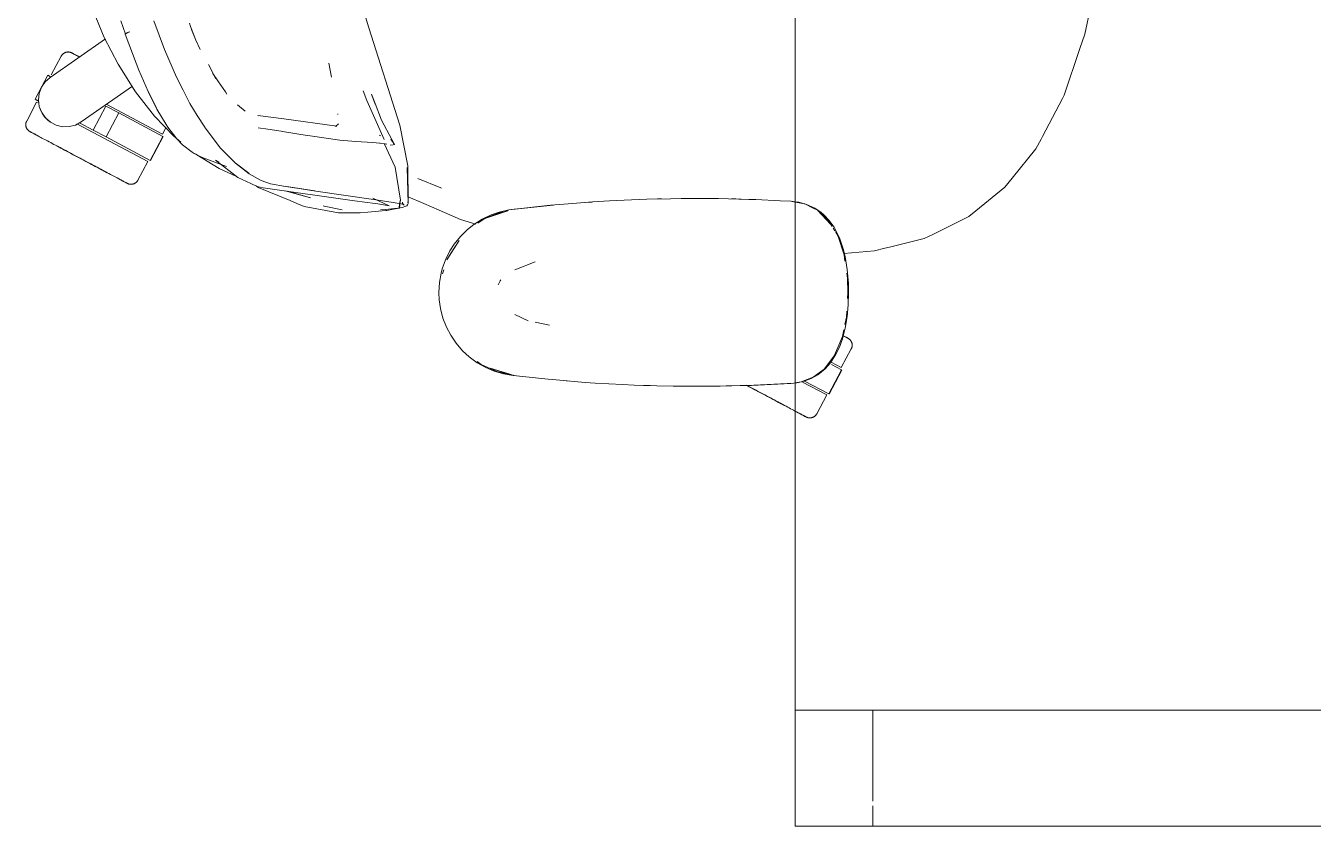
# Model space of a CAD drawing. Header units: millimetres. Extents: x 155927 to 317870, y -36033 to 97293.
# Drawn here: x 163667 to 164332, y 32621 to 33034 of the extents above; entities that cross this region are included whole.
import ezdxf

# ---------------------------------------------------------------- set-up
doc = ezdxf.new("R2010")
doc.units = ezdxf.units.MM
doc.header["$MEASUREMENT"] = 0
doc.layers.add('G-IMPT', color=8, linetype='CONTINUOUS', lineweight=9)
doc.layers.add('I-FURN', color=8, linetype='CONTINUOUS', lineweight=9)

msp = doc.modelspace()

# ---------------------------------------------------------------- linework, layer by layer
at = {"layer": 'G-IMPT'}
for p, q in [((163844.48, 33033.21), (163835.29, 33063.18)), ((163700.49, 33046.29), (163708, 33028.32)), ((164216.65, 33043.78), (164213.78, 33029.96)), ((163718.88, 33030), (163716.47, 33036.94)), ((163739.04, 33022.01), (163733.58, 33036.89)), ((163751.89, 33035.7), (163752.55, 33033.97)), ((163755.28, 33026.89), (163752.55, 33033.97)), ((163755.28, 33026.89), (163752.97, 33032.34)), ((163844.48, 33033.21), (163860.47, 32982.96)), ((163715.1, 33014.54), (163708, 33028.32)), ((163718.84, 33030), (163718.88, 33030.14)), ((163724.41, 33015.04), (163718.84, 33030)), ((163718.88, 33030.14), (163719.28, 33030.41)), ((163718.88, 33030.14), (163718.89, 33030.18)), ((163718.88, 33030.14), (163718.88, 33030)), ((163719.28, 33030.41), (163718.89, 33030.18)), ((163720.11, 33030.79), (163719.28, 33030.41)), ((163719.46, 33030.51), (163719.28, 33030.41)), ((163720.11, 33030.79), (163719.46, 33030.51)), ((163720.11, 33030.79), (163721.17, 33031.21)), ((163720.11, 33030.79), (163720.57, 33030.99)), ((163721.17, 33031.21), (163720.57, 33030.99)), ((163757.47, 33022.05), (163755.28, 33026.89)), ((164211.27, 33022.53), (164213.78, 33029.96)), ((163739.04, 33022.01), (163745.22, 33007.79)), ((164211.27, 33022.53), (164203.12, 32998.44)), ((163724.07, 33000.25), (163715.1, 33014.54)), ((163725.89, 33011.36), (163724.41, 33015.04)), ((163761.69, 33014.33), (163765.53, 33006.9)), ((163823.76, 33015.09), (163825.17, 33007.84)), ((163730.67, 33000.4), (163725.89, 33011.36)), ((163748.61, 33001.06), (163745.22, 33007.79)), ((163764.03, 33009.67), (163766.58, 33005.92)), ((163764.03, 33009.67), (163765.53, 33006.9)), ((163766.58, 33005.92), (163766.98, 33005.34)), ((163724.07, 33000.25), (163733.88, 32987.65)), ((163730.89, 32999.96), (163730.67, 33000.4)), ((163730.67, 33000.4), (163735.19, 32991.35)), ((163730.67, 33000.4), (163734.89, 32991.95)), ((163730.89, 32999.96), (163735.19, 32991.35)), ((163748.61, 33001.06), (163752.18, 32994.27)), ((163766.98, 33005.34), (163770.47, 33000.2)), ((163770.47, 33000.2), (163771.22, 32999.1)), ((163841.59, 33000.77), (163843.49, 32995.79)), ((163755.95, 32988.04), (163752.18, 32994.27)), ((163776.75, 32993.57), (163780.65, 32990.23)), ((163843.49, 32995.79), (163852.41, 32975.63)), ((163847.79, 32994.15), (163845.77, 32999.05)), ((163845.77, 32999.05), (163847.79, 32993.94)), ((163847.79, 32993.94), (163846, 32998.47)), ((163851.04, 32985.68), (163847.79, 32994.15)), ((164191.95, 32977.27), (164202.24, 32996.78)), ((164202.24, 32996.78), (164203.12, 32998.44)), ((163743.83, 32977.35), (163733.88, 32987.65)), ((163735.19, 32991.35), (163734.89, 32991.95)), ((163735.19, 32991.35), (163739.93, 32983.35)), ((163755.95, 32988.04), (163759.83, 32981.94)), ((163800.6, 32986.29), (163787.24, 32988.07)), ((163787.24, 32988.07), (163787.72, 32987.93)), ((163800.6, 32986.29), (163827.93, 32982.56)), ((163828.43, 32988.62), (163828.39, 32988.97)), ((163740.79, 32982.06), (163739.93, 32983.35)), ((163745.5, 32975.93), (163740.79, 32982.06)), ((163760, 32981.69), (163759.83, 32981.94)), ((163768.02, 32971.25), (163760, 32981.69)), ((163792.41, 32980.94), (163787.34, 32981.68)), ((163792.41, 32980.94), (163799.25, 32979.88)), ((163799.25, 32979.88), (163800.91, 32979.61)), ((163812.68, 32977.75), (163800.91, 32979.61)), ((163828.79, 32983.67), (163827.23, 32982.43)), ((163827.44, 32982.47), (163827.67, 32982.51)), ((163827.93, 32982.56), (163827.67, 32982.51)), ((163851.04, 32985.68), (163856.32, 32975.57)), ((163860.47, 32982.96), (163864.66, 32962.01)), ((163747.51, 32974.35), (163743.83, 32977.35)), ((163745.5, 32975.93), (163748.4, 32972.91)), ((163753.26, 32969.05), (163748.4, 32972.91)), ((163814.23, 32977.5), (163812.68, 32977.75)), ((163829.45, 32975.29), (163814.23, 32977.5)), ((163829.45, 32975.29), (163829.53, 32975.28)), ((163829.53, 32975.28), (163837.77, 32974.66)), ((163846.61, 32974.03), (163837.77, 32974.66)), ((163846.61, 32974.03), (163850.02, 32973.78)), ((163850.39, 32973.73), (163850.02, 32973.78)), ((163850.04, 32977.8), (163850.47, 32977.53)), ((163850.39, 32973.73), (163852.85, 32973.45)), ((163858.03, 32961.31), (163852.42, 32973.66)), ((163852.85, 32973.45), (163852.92, 32973.43)), ((163853.69, 32973.15), (163852.92, 32973.43)), ((163855.43, 32972.67), (163856.95, 32972.84)), ((163857.67, 32973.12), (163855.83, 32975.82)), ((163857.67, 32973.12), (163856.32, 32975.57)), ((163856.95, 32972.84), (163857.64, 32972.99)), ((163857.64, 32972.99), (163857.67, 32973.12)), ((163857.67, 32973.12), (163857.7, 32973.28)), ((164188.51, 32970.76), (164191.22, 32975.89)), ((164191.95, 32977.27), (164191.22, 32975.89)), ((163754.4, 32968.43), (163753.26, 32969.05)), ((163754.4, 32968.43), (163756.84, 32967.26)), ((163755.76, 32967.74), (163754.99, 32968.24)), ((163755.76, 32967.74), (163767.2, 32960.62)), ((163756.84, 32967.26), (163759.06, 32966.19)), ((163770.97, 32961.68), (163759.06, 32966.19)), ((163775.75, 32963.35), (163768.02, 32971.25)), ((164188.51, 32970.76), (164176.3, 32955.63)), ((163765.32, 32964.91), (163776.97, 32955.99)), ((163765.32, 32964.91), (163767.05, 32963.92)), ((163767.2, 32960.62), (163775.83, 32956.64)), ((163782.49, 32958.26), (163775.54, 32963.66)), ((163775.54, 32963.66), (163779.12, 32960.85)), ((163775.75, 32963.35), (163782.72, 32957.93)), ((163782.49, 32958.26), (163779.12, 32960.85)), ((163858.03, 32961.31), (163860.75, 32944.26)), ((163864.22, 32961.12), (163864.8, 32942.68)), ((163864.22, 32961.12), (163864.7, 32943.14)), ((163864.66, 32962.01), (163864.7, 32943.14)), ((163776.97, 32955.99), (163783.54, 32952.93)), ((163782.72, 32957.93), (163788.55, 32954.64)), ((163783.54, 32952.93), (163786.91, 32951.36)), ((163788.98, 32954.43), (163788.55, 32954.64)), ((163788.98, 32954.43), (163793.77, 32952.68)), ((163793.77, 32952.68), (163801.44, 32951.38)), ((163869.8, 32955.58), (163881.66, 32950.65)), ((164172.54, 32950.97), (164176.3, 32955.63)), ((163786.29, 32951.65), (163787.46, 32950.87)), ((163789.9, 32950.71), (163786.91, 32951.36)), ((163787.46, 32950.87), (163803.92, 32944.08)), ((163837.11, 32944.04), (163789.9, 32950.71)), ((163814.32, 32945.59), (163801.37, 32949.09)), ((163816.6, 32949.08), (163801.44, 32951.38)), ((163816.6, 32949.08), (163802.01, 32951.31)), ((163817.2, 32948.98), (163802.01, 32951.31)), ((163814.32, 32945.59), (163802.43, 32948.94)), ((163817.2, 32948.98), (163848.08, 32944.43)), ((163872.87, 32942.55), (163864.7, 32946.11)), ((163881.93, 32950.55), (163881.66, 32950.65)), ((164157.6, 32938.8), (164172.54, 32950.97)), ((163803.92, 32944.08), (163807.28, 32942.69)), ((163811.14, 32941.09), (163807.28, 32942.69)), ((163828.84, 32937.86), (163811.14, 32941.09)), ((163821.39, 32941.31), (163820.82, 32941.46)), ((163830.7, 32939.27), (163821.39, 32941.31)), ((163837.11, 32944.04), (163847.78, 32942.6)), ((163846.53, 32945.41), (163854.96, 32941.41)), ((163849.08, 32942.38), (163847.78, 32942.6)), ((163848.08, 32944.43), (163855.93, 32943.32)), ((163854.1, 32941.55), (163849.08, 32942.38)), ((163853.09, 32939.49), (163850.49, 32939.28)), ((163853.09, 32939.49), (163857.77, 32940.01)), ((163857.97, 32939.83), (163853.72, 32939.01)), ((163854.96, 32941.41), (163854.1, 32941.55)), ((163862.2, 32942.21), (163855.93, 32943.32)), ((163858.39, 32940.09), (163857.77, 32940.01)), ((163857.97, 32939.83), (163860.3, 32940.27)), ((163858.39, 32940.09), (163861.66, 32940.62)), ((163860.06, 32940.68), (163860.75, 32944.26)), ((163860.06, 32940.68), (163860.68, 32944.22)), ((163860.68, 32944.22), (163860.3, 32940.27)), ((163861.58, 32942.38), (163862.68, 32941.82)), ((163861.58, 32942.38), (163862.2, 32942.21)), ((163861.66, 32940.62), (163863.53, 32941.17)), ((163861.85, 32942.75), (163861.78, 32943.25)), ((163861.85, 32942.75), (163862.17, 32942.21)), ((163862.17, 32942.21), (163862.68, 32941.82)), ((163864.06, 32941.49), (163863.53, 32941.17)), ((163864.06, 32941.49), (163864.44, 32941.99)), ((163864.83, 32942.56), (163864.44, 32941.99)), ((163864.83, 32942.56), (163864.64, 32943.42)), ((163864.64, 32943.42), (163864.67, 32943.31)), ((163864.7, 32943.14), (163864.67, 32943.31)), ((163864.8, 32942.68), (163864.7, 32943.14)), ((163880.7, 32939.13), (163872.87, 32942.55)), ((163916.66, 32939.35), (163911.7, 32938.19)), ((163916.66, 32939.35), (163939.61, 32941.8)), ((163916.66, 32939.35), (163938.1, 32941.7)), ((163916.66, 32939.35), (163919.48, 32939.68)), ((163939.61, 32941.8), (163919.48, 32939.68)), ((163938.1, 32941.7), (163949.49, 32942.68)), ((163959.78, 32943.41), (163949.49, 32942.68)), ((163957.74, 32943.28), (163956.32, 32943.14)), ((163957.74, 32943.28), (163959.64, 32943.37)), ((163959.78, 32943.41), (163968.65, 32943.97)), ((163979.96, 32944.51), (163968.65, 32943.97)), ((163979.96, 32944.51), (163987.84, 32944.81)), ((164000.14, 32945.1), (163987.84, 32944.81)), ((163993.37, 32944.97), (163995.44, 32944.97)), ((164000.14, 32945.1), (164005.61, 32945.18)), ((164020.33, 32945.18), (164005.61, 32945.18)), ((164024.84, 32945.13), (164020.33, 32945.18)), ((164024.84, 32945.13), (164040.51, 32944.75)), ((164031.56, 32944.95), (164033.78, 32944.95)), ((164036.46, 32944.84), (164033.78, 32944.95)), ((164040.51, 32944.75), (164044.05, 32944.63)), ((164056.61, 32944.01), (164044.05, 32944.63)), ((164056.61, 32944.01), (164062.28, 32943.73)), ((164064.35, 32943.3), (164062.05, 32943.73)), ((164062.28, 32943.73), (164064.35, 32943.47)), ((164064.35, 32943.47), (164066.29, 32943.23)), ((164069.4, 32942.36), (164064.35, 32943.3)), ((164066.29, 32943.23), (164070.24, 32942.16)), ((164073.66, 32940.26), (164069.4, 32942.36)), ((164074.57, 32940.18), (164070.24, 32942.16)), ((164073.66, 32940.26), (164075.9, 32939.15)), ((164074.57, 32940.18), (164077.79, 32937.97)), ((163828.84, 32937.86), (163835.8, 32937.83)), ((163839.97, 32937.83), (163835.8, 32937.83)), ((163843.93, 32938.17), (163839.97, 32937.83)), ((163843.93, 32938.17), (163853.25, 32938.97)), ((163853.25, 32938.97), (163853.72, 32939.01)), ((163891.82, 32934.27), (163880.7, 32939.13)), ((163891.82, 32934.27), (163899.65, 32932.01)), ((163902.98, 32934.55), (163898.66, 32931.82)), ((163904.31, 32934.95), (163900.73, 32932.52)), ((163902.98, 32934.55), (163907.57, 32936.74)), ((163904.31, 32934.95), (163916.16, 32938.76)), ((163904.31, 32934.95), (163907.01, 32935.85)), ((163913.53, 32938.55), (163905.35, 32935.35)), ((163907.01, 32935.85), (163916.16, 32938.76)), ((163907.57, 32936.74), (163911.7, 32938.19)), ((163916.58, 32939.13), (163913.53, 32938.55)), ((164075.9, 32939.15), (164078.31, 32936.92)), ((164082.8, 32931.76), (164075.9, 32939.15)), ((164081.6, 32933.85), (164075.9, 32939.15)), ((164079.11, 32936.84), (164077.79, 32937.97)), ((164081.38, 32933.38), (164078.31, 32936.92)), ((164079.11, 32936.84), (164081.97, 32933.79)), ((164082.8, 32931.76), (164081.52, 32933.23)), ((164083.49, 32930.7), (164081.6, 32933.85)), ((164081.97, 32933.79), (164084.42, 32930.34)), ((164153.94, 32935.82), (164146.78, 32932.29)), ((164157.6, 32938.8), (164153.94, 32935.82)), ((163891.75, 32925.65), (163895.35, 32929.2)), ((163895.35, 32929.2), (163898.66, 32931.82)), ((164084.82, 32928.47), (164083.96, 32929.91)), ((164085.22, 32928.97), (164084.42, 32930.34)), ((164086.57, 32925.55), (164085.1, 32928)), ((164087.43, 32924.33), (164085.22, 32928.97)), ((164135.31, 32926.65), (164130.95, 32924.5)), ((164135.31, 32926.65), (164146.78, 32932.29)), ((163884.7, 32913.52), (163891.02, 32923.47)), ((163886.29, 32918.13), (163888.56, 32921.68)), ((163886.86, 32917.2), (163891.02, 32923.47)), ((163891.75, 32925.65), (163888.56, 32921.68)), ((164089.6, 32916.15), (164086.57, 32925.55)), ((164089.17, 32919.24), (164087.43, 32924.33)), ((164105.34, 32918.22), (164110.63, 32919.52)), ((164113, 32920.1), (164110.63, 32919.52)), ((164130.95, 32924.5), (164113, 32920.1)), ((163884.05, 32913.62), (163882.34, 32908.85)), ((163884.05, 32913.62), (163886.29, 32918.13)), ((163884.7, 32913.52), (163886.86, 32917.2)), ((164089.17, 32919.24), (164090.15, 32915.31)), ((164089.46, 32916.78), (164105.34, 32918.22)), ((164090.06, 32912.86), (164089.6, 32916.15)), ((164090.15, 32915.31), (164091.26, 32908.55)), ((163880.9, 32901.77), (163881.77, 32906.72)), ((163881.77, 32906.72), (163882.34, 32908.85)), ((163883.14, 32908.41), (163882.52, 32906.38)), ((163930.18, 32912.45), (163919.75, 32908.3)), ((164091.32, 32903.9), (164090.93, 32906.68)), ((164091.84, 32901.24), (164091.26, 32908.55)), ((163880.6, 32896.73), (163880.9, 32901.77)), ((163911.21, 32900.56), (163912.23, 32902.78)), ((163912.23, 32902.78), (163912.52, 32903.23)), ((164091.32, 32903.9), (164091.55, 32896.73)), ((164091.84, 32901.24), (164091.93, 32896.73)), ((163880.6, 32896.73), (163880.77, 32892.88)), ((163881.42, 32888.37), (163880.77, 32892.88)), ((164091.36, 32893.62), (164091.55, 32896.73)), ((164091.93, 32896.73), (164091.75, 32890.39)), ((163881.42, 32888.37), (163882.68, 32883.5)), ((164090.77, 32883.9), (164090.96, 32887.11)), ((164091.18, 32884.24), (164091.75, 32890.39)), ((163884.51, 32878.79), (163882.68, 32883.5)), ((163919.85, 32885.35), (163926.63, 32882.08)), ((163937.68, 32879.75), (163930.24, 32881.32)), ((164090, 32880.15), (164090.77, 32883.9)), ((164091.18, 32884.24), (164090.18, 32878.31)), ((163886.7, 32874.63), (163884.51, 32878.79)), ((163886.7, 32874.63), (163889.53, 32870.46)), ((164088.73, 32873.94), (164086.4, 32868.32)), ((164088.73, 32873.94), (164089.44, 32877.41)), ((164088.75, 32872.83), (164090.18, 32878.31)), ((163889.53, 32870.46), (163892.86, 32866.63)), ((163896.29, 32863.46), (163892.86, 32866.63)), ((164084.56, 32863.93), (164086.4, 32868.32)), ((164085.18, 32864.42), (164087.17, 32868.5)), ((164088.75, 32872.83), (164087.17, 32868.5)), ((163896.29, 32863.46), (163900.38, 32860.46)), ((163900.33, 32861.15), (163902.44, 32859.56)), ((163904.82, 32857.95), (163900.38, 32860.46)), ((164079.34, 32857.14), (164084.56, 32863.93)), ((164082.53, 32860.37), (164079.86, 32857.34)), ((164085.18, 32864.42), (164082.53, 32860.37)), ((163910.51, 32855.82), (163902.44, 32859.56)), ((163904.82, 32857.95), (163909.06, 32856.14)), ((163919.48, 32853.78), (163907.01, 32857.61)), ((163907.01, 32857.61), (163916.16, 32854.7)), ((163909.06, 32856.14), (163913.92, 32854.67)), ((163910.51, 32855.82), (163918.91, 32853.91)), ((163918.96, 32853.78), (163913.92, 32854.67)), ((163919.48, 32853.78), (163916.16, 32854.7)), ((163936.89, 32851.87), (163918.96, 32853.78)), ((164067.52, 32850.56), (164073.72, 32852.97)), ((164072.69, 32852.3), (164076.12, 32854.26)), ((164073.72, 32852.97), (164079.34, 32857.14)), ((164076.12, 32854.26), (164079.86, 32857.34)), ((163941.02, 32851.53), (163936.89, 32851.87)), ((163956.08, 32850.28), (163941.02, 32851.53)), ((163947.89, 32850.93), (163946.22, 32851.1)), ((163956.08, 32850.28), (163961.16, 32849.95)), ((163961.16, 32849.95), (163975.3, 32849.14)), ((163981.33, 32848.89), (163975.3, 32849.14)), ((163981.33, 32848.89), (163993.09, 32848.5)), ((163986.21, 32848.75), (163988.15, 32848.64)), ((163988.15, 32848.64), (163989.64, 32848.63)), ((164001.5, 32848.34), (163993.09, 32848.5)), ((164001.5, 32848.34), (164031.52, 32848.45)), ((164001.5, 32848.34), (164021.69, 32848.29)), ((164001.5, 32848.34), (164012.3, 32848.25)), ((164031.52, 32848.45), (164012.3, 32848.25)), ((164021.69, 32848.29), (164043.09, 32848.79)), ((164021.69, 32848.29), (164041.88, 32848.76)), ((164021.69, 32848.29), (164031.52, 32848.45)), ((164021.69, 32848.33), (164023.73, 32848.31)), ((164023.73, 32848.31), (164025.64, 32848.38)), ((164031.52, 32848.45), (164043.09, 32848.79)), ((164041.88, 32848.76), (164063.66, 32849.84)), ((164041.88, 32848.76), (164062.05, 32849.73)), ((164043.09, 32848.79), (164041.88, 32848.76)), ((164043.09, 32848.79), (164063.66, 32849.84)), ((164063.66, 32849.84), (164062.05, 32849.73)), ((164063.66, 32849.84), (164065.31, 32850.1)), ((164067.52, 32850.56), (164064.35, 32850.08)), ((164067.7, 32850.54), (164065.31, 32850.1)), ((164067.7, 32850.54), (164069.05, 32850.91)), ((164072.69, 32852.3), (164069.05, 32850.91))]:
    msp.add_line(p, q, dxfattribs=at)
at = {"layer": 'I-FURN'}
for p, q in [((164064.35, 34221.19), (164064.35, 32621.19)), ((164064.35, 32621.19), (164064.35, 34221.19)), ((163680.04, 33007.63), (163708.63, 33027.64)), ((163685.94, 33018.95), (163686.03, 33019.09)), ((163686.03, 33019.09), (163686.13, 33019.22)), ((163686.13, 33019.22), (163686.23, 33019.34)), ((163686.23, 33019.34), (163686.33, 33019.46)), ((163686.33, 33019.46), (163686.44, 33019.58)), ((163686.44, 33019.58), (163686.56, 33019.7)), ((163686.56, 33019.7), (163686.67, 33019.8)), ((163686.67, 33019.8), (163686.8, 33019.91)), ((163686.8, 33019.91), (163686.92, 33020.01)), ((163686.92, 33020.01), (163687.06, 33020.1)), ((163687.06, 33020.1), (163687.19, 33020.19)), ((163687.19, 33020.19), (163687.33, 33020.27)), ((163687.33, 33020.27), (163687.47, 33020.35)), ((163687.47, 33020.35), (163687.61, 33020.42)), ((163687.61, 33020.42), (163687.76, 33020.49)), ((163687.76, 33020.49), (163687.91, 33020.55)), ((163687.91, 33020.55), (163688.06, 33020.6)), ((163688.06, 33020.6), (163688.22, 33020.65)), ((163688.22, 33020.65), (163688.37, 33020.69)), ((163688.37, 33020.69), (163688.53, 33020.73)), ((163688.53, 33020.73), (163688.69, 33020.76)), ((163688.69, 33020.76), (163688.85, 33020.78)), ((163688.85, 33020.78), (163689.01, 33020.8)), ((163689.01, 33020.8), (163689.17, 33020.81)), ((163689.17, 33020.81), (163689.33, 33020.81)), ((163689.33, 33020.81), (163689.49, 33020.81)), ((163689.49, 33020.81), (163689.65, 33020.8)), ((163689.65, 33020.8), (163689.81, 33020.78)), ((163689.81, 33020.78), (163689.97, 33020.76)), ((163689.97, 33020.76), (163690.13, 33020.73)), ((163690.13, 33020.73), (163690.29, 33020.7)), ((163690.29, 33020.7), (163690.44, 33020.66)), ((163690.44, 33020.66), (163690.6, 33020.61)), ((163690.6, 33020.61), (163690.75, 33020.56)), ((163690.75, 33020.56), (163690.9, 33020.5)), ((163690.9, 33020.5), (163691.05, 33020.43)), ((163691.05, 33020.43), (163691.19, 33020.36)), ((163691.19, 33020.36), (163691.23, 33020.34)), ((163691.23, 33020.34), (163691.25, 33020.33)), ((163691.24, 33020.34), (163691.23, 33020.34)), ((163691.28, 33020.31), (163691.24, 33020.34)), ((163691.25, 33020.33), (163691.31, 33020.3)), ((163691.36, 33020.27), (163691.28, 33020.31)), ((163691.31, 33020.3), (163691.41, 33020.24)), ((163691.48, 33020.21), (163691.36, 33020.27)), ((163691.41, 33020.24), (163691.55, 33020.17)), ((163691.64, 33020.12), (163691.48, 33020.21)), ((163691.55, 33020.17), (163691.73, 33020.07)), ((163691.85, 33020.01), (163691.64, 33020.12)), ((163691.73, 33020.07), (163691.95, 33019.96)), ((163692.09, 33019.88), (163691.85, 33020.01)), ((163691.95, 33019.96), (163692.21, 33019.82)), ((163692.37, 33019.74), (163692.09, 33019.88)), ((163692.21, 33019.82), (163692.51, 33019.66)), ((163692.68, 33019.57), (163692.37, 33019.74)), ((163692.51, 33019.66), (163692.84, 33019.48)), ((163693.04, 33019.38), (163692.68, 33019.57)), ((163692.84, 33019.48), (163693.21, 33019.28)), ((163693.43, 33019.17), (163693.04, 33019.38)), ((163693.21, 33019.28), (163693.62, 33019.07)), ((163693.86, 33018.94), (163693.43, 33019.17)), ((163693.62, 33019.07), (163694.07, 33018.83)), ((163685.78, 33018.67), (163680.63, 33008.99)), ((163685.78, 33018.67), (163685.86, 33018.81)), ((163685.86, 33018.81), (163685.94, 33018.95)), ((163694.33, 33018.69), (163693.86, 33018.94)), ((163694.07, 33018.83), (163694.55, 33018.57)), ((163694.83, 33018.43), (163694.33, 33018.69)), ((163694.55, 33018.57), (163695.07, 33018.3)), ((163695.36, 33018.14), (163694.83, 33018.43)), ((163678.88, 33008.78), (163672.31, 32996.42)), ((163677.53, 33005.37), (163680.04, 33007.63)), ((163678.88, 33008.78), (163680.27, 33008.04)), ((163680.27, 33008.04), (163680.19, 33008.09)), ((163674.07, 32996.07), (163674.46, 32999.42)), ((163674.46, 32999.42), (163675.63, 33002.58)), ((163675.63, 33002.58), (163677.53, 33005.37)), ((163722.52, 33003.21), (163696.09, 32984.7)), ((163673.12, 32994.86), (163667.97, 32985.17)), ((163673.7, 32995.68), (163672.31, 32996.42)), ((163673.12, 32994.86), (163673.49, 32994.66)), ((163673.62, 32995.73), (163673.7, 32995.68)), ((163673.7, 32995.68), (163674.1, 32996.44)), ((163674.5, 32992.72), (163674.07, 32996.07)), ((163675.72, 32989.58), (163674.5, 32992.72)), ((163708.86, 32992.85), (163702.28, 32980.48)), ((163708.86, 32992.85), (163715.5, 32989.32)), ((163709.33, 32993.73), (163738.02, 32978.47)), ((163677.65, 32986.81), (163675.72, 32989.58)), ((163676.2, 32988.74), (163678.49, 32985.95)), ((163680.19, 32984.59), (163677.65, 32986.81)), ((163678.49, 32985.95), (163679.91, 32984.8)), ((163715.5, 32989.32), (163708.92, 32976.95)), ((163715.5, 32989.32), (163738.21, 32977.24)), ((163667.5, 32983.43), (163667.51, 32983.6)), ((163667.5, 32983.27), (163667.5, 32983.43)), ((163667.5, 32983.11), (163667.5, 32983.27)), ((163667.51, 32982.95), (163667.5, 32983.11)), ((163667.51, 32983.6), (163667.52, 32983.76)), ((163667.53, 32982.79), (163667.51, 32982.95)), ((163667.52, 32983.76), (163667.55, 32983.92)), ((163667.55, 32982.63), (163667.53, 32982.79)), ((163667.55, 32983.92), (163667.58, 32984.07)), ((163667.58, 32982.47), (163667.55, 32982.63)), ((163667.58, 32984.07), (163667.61, 32984.23)), ((163667.61, 32982.32), (163667.58, 32982.47)), ((163667.61, 32984.23), (163667.65, 32984.39)), ((163667.66, 32982.16), (163667.61, 32982.32)), ((163667.65, 32984.39), (163667.7, 32984.54)), ((163667.7, 32982.01), (163667.66, 32982.16)), ((163667.7, 32984.54), (163667.75, 32984.69)), ((163667.76, 32981.85), (163667.7, 32982.01)), ((163667.75, 32984.69), (163667.81, 32984.84)), ((163667.82, 32981.7), (163667.76, 32981.85)), ((163667.81, 32984.84), (163667.88, 32984.99)), ((163667.88, 32981.56), (163667.82, 32981.7)), ((163667.88, 32984.99), (163667.95, 32985.14)), ((163667.96, 32981.41), (163667.88, 32981.56)), ((163667.95, 32985.14), (163667.97, 32985.17)), ((163668.03, 32981.27), (163667.96, 32981.41)), ((163668.12, 32981.13), (163668.03, 32981.27)), ((163668.21, 32981), (163668.12, 32981.13)), ((163668.3, 32980.87), (163668.21, 32981)), ((163668.4, 32980.74), (163668.3, 32980.87)), ((163668.5, 32980.62), (163668.4, 32980.74)), ((163668.61, 32980.5), (163668.5, 32980.62)), ((163668.73, 32980.39), (163668.61, 32980.5)), ((163668.84, 32980.28), (163668.73, 32980.39)), ((163668.97, 32980.17), (163668.84, 32980.28)), ((163669.09, 32980.07), (163668.97, 32980.17)), ((163669.22, 32979.98), (163669.09, 32980.07)), ((163669.36, 32979.89), (163669.22, 32979.98)), ((163669.49, 32979.8), (163669.36, 32979.89)), ((163669.63, 32979.72), (163669.49, 32979.8)), ((163669.64, 32979.72), (163669.63, 32979.72)), ((163669.63, 32979.72), (163669.66, 32979.71)), ((163669.68, 32979.7), (163669.64, 32979.72)), ((163669.66, 32979.71), (163669.72, 32979.68)), ((163669.76, 32979.65), (163669.68, 32979.7)), ((163669.72, 32979.68), (163669.82, 32979.63)), ((163669.89, 32979.59), (163669.76, 32979.65)), ((163669.82, 32979.63), (163669.96, 32979.55)), ((163670.05, 32979.5), (163669.89, 32979.59)), ((163669.96, 32979.55), (163670.14, 32979.46)), ((163670.25, 32979.4), (163670.05, 32979.5)), ((163670.14, 32979.46), (163670.36, 32979.34)), ((163670.49, 32979.27), (163670.25, 32979.4)), ((163670.36, 32979.34), (163670.61, 32979.2)), ((163670.77, 32979.12), (163670.49, 32979.27)), ((163670.61, 32979.2), (163670.91, 32979.05)), ((163683.19, 32983.05), (163680.19, 32984.59)), ((163686.47, 32982.26), (163683.19, 32983.05)), ((163689.84, 32982.28), (163686.47, 32982.26)), ((163693.11, 32983.11), (163689.84, 32982.28)), ((163696.09, 32984.7), (163693.11, 32983.11)), ((163693.9, 32983.81), (163730.51, 32964.34)), ((163702.28, 32980.48), (163695.23, 32984.24)), ((163708.92, 32976.95), (163702.28, 32980.48)), ((163738.02, 32978.47), (163739.7, 32981.63)), ((163671.09, 32978.95), (163670.77, 32979.12)), ((163670.91, 32979.05), (163671.25, 32978.87)), ((163671.44, 32978.76), (163671.09, 32978.95)), ((163671.25, 32978.87), (163671.62, 32978.67)), ((163671.84, 32978.55), (163671.44, 32978.76)), ((163671.62, 32978.67), (163672.03, 32978.45)), ((163672.27, 32978.32), (163671.84, 32978.55)), ((163672.03, 32978.45), (163672.48, 32978.21)), ((163672.73, 32978.08), (163672.27, 32978.32)), ((163672.48, 32978.21), (163672.96, 32977.96)), ((163673.23, 32977.81), (163672.73, 32978.08)), ((163672.96, 32977.96), (163673.47, 32977.68)), ((163673.77, 32977.53), (163673.23, 32977.81)), ((163673.47, 32977.68), (163674.03, 32977.39)), ((163674.34, 32977.22), (163673.77, 32977.53)), ((163674.03, 32977.39), (163674.61, 32977.08)), ((163674.61, 32977.08), (163675.23, 32976.75)), ((163675.23, 32976.75), (163675.87, 32976.41)), ((163675.87, 32976.41), (163676.55, 32976.05)), ((163676.55, 32976.05), (163677.26, 32975.67)), ((163677.26, 32975.67), (163677.99, 32975.28)), ((163677.99, 32975.28), (163678.76, 32974.87)), ((163678.76, 32974.87), (163679.54, 32974.46)), ((163679.54, 32974.46), (163680.36, 32974.02)), ((163680.36, 32974.02), (163681.19, 32973.58)), ((163681.19, 32973.58), (163682.05, 32973.12)), ((163682.05, 32973.12), (163682.92, 32972.66)), ((163682.92, 32972.66), (163683.82, 32972.18)), ((163731.63, 32964.88), (163708.92, 32976.95)), ((163738.21, 32977.24), (163731.63, 32964.88)), ((163731.8, 32964.79), (163738.38, 32977.15)), ((163684.31, 32971.92), (163683.41, 32972.4)), ((163683.82, 32972.18), (163684.73, 32971.7)), ((163685.23, 32971.43), (163684.31, 32971.92)), ((163684.73, 32971.7), (163685.66, 32971.2)), ((163686.17, 32970.93), (163685.23, 32971.43)), ((163685.66, 32971.2), (163686.61, 32970.7)), ((163687.12, 32970.43), (163686.17, 32970.93)), ((163686.61, 32970.7), (163687.57, 32970.19)), ((163688.09, 32969.91), (163687.12, 32970.43)), ((163687.57, 32970.19), (163688.53, 32969.67)), ((163689.06, 32969.39), (163688.09, 32969.91)), ((163688.53, 32969.67), (163689.51, 32969.15)), ((163690.04, 32968.87), (163689.06, 32969.39)), ((163689.51, 32969.15), (163690.5, 32968.63)), ((163691.04, 32968.34), (163690.04, 32968.87)), ((163690.5, 32968.63), (163691.49, 32968.1)), ((163692.03, 32967.81), (163691.04, 32968.34)), ((163691.49, 32968.1), (163692.49, 32967.57)), ((163693.03, 32967.28), (163692.03, 32967.81)), ((163692.49, 32967.57), (163693.5, 32967.04)), ((163694.04, 32966.75), (163693.03, 32967.28)), ((163693.5, 32967.04), (163694.5, 32966.5)), ((163695.04, 32966.21), (163694.04, 32966.75)), ((163694.5, 32966.5), (163695.51, 32965.97)), ((163696.05, 32965.68), (163695.04, 32966.21)), ((163695.51, 32965.97), (163696.51, 32965.43)), ((163697.05, 32965.15), (163696.05, 32965.68)), ((163696.51, 32965.43), (163697.51, 32964.9)), ((163698.05, 32964.61), (163697.05, 32965.15)), ((163697.51, 32964.9), (163698.51, 32964.37)), ((163699.04, 32964.09), (163698.05, 32964.61)), ((163698.51, 32964.37), (163699.5, 32963.84)), ((163700.03, 32963.56), (163699.04, 32964.09)), ((163699.5, 32963.84), (163700.48, 32963.32)), ((163701.01, 32963.04), (163700.03, 32963.56)), ((163700.48, 32963.32), (163701.46, 32962.8)), ((163701.98, 32962.53), (163701.01, 32963.04)), ((163701.46, 32962.8), (163702.42, 32962.29)), ((163702.94, 32962.02), (163701.98, 32962.53)), ((163702.42, 32962.29), (163703.37, 32961.78)), ((163703.88, 32961.51), (163702.94, 32962.02)), ((163703.37, 32961.78), (163704.31, 32961.29)), ((163704.81, 32961.02), (163703.88, 32961.51)), ((163704.31, 32961.29), (163705.23, 32960.8)), ((163705.72, 32960.53), (163704.81, 32961.02)), ((163705.23, 32960.8), (163706.14, 32960.31)), ((163706.62, 32960.06), (163705.72, 32960.53)), ((163706.14, 32960.31), (163707.03, 32959.84)), ((163707.5, 32959.59), (163706.62, 32960.06)), ((163707.03, 32959.84), (163707.89, 32959.38)), ((163708.35, 32959.14), (163707.5, 32959.59)), ((163707.89, 32959.38), (163708.74, 32958.93)), ((163725.36, 32954.66), (163730.51, 32964.34)), ((163709.19, 32958.69), (163708.35, 32959.14)), ((163708.74, 32958.93), (163709.57, 32958.49)), ((163709.57, 32958.49), (163710.37, 32958.07)), ((163710.37, 32958.07), (163711.14, 32957.65)), ((163711.14, 32957.65), (163711.89, 32957.26)), ((163711.89, 32957.26), (163712.61, 32956.87)), ((163712.61, 32956.87), (163713.31, 32956.5)), ((163713.31, 32956.5), (163713.97, 32956.15)), ((163713.97, 32956.15), (163714.61, 32955.81)), ((163714.61, 32955.81), (163715.21, 32955.49)), ((163715.52, 32955.33), (163714.93, 32955.64)), ((163715.21, 32955.49), (163715.78, 32955.19)), ((163716.07, 32955.03), (163715.52, 32955.33)), ((163715.78, 32955.19), (163716.31, 32954.9)), ((163716.59, 32954.76), (163716.07, 32955.03)), ((163716.31, 32954.9), (163716.81, 32954.64)), ((163717.07, 32954.5), (163716.59, 32954.76)), ((163716.81, 32954.64), (163717.28, 32954.39)), ((163717.52, 32954.27), (163717.07, 32954.5)), ((163717.28, 32954.39), (163717.71, 32954.16)), ((163717.93, 32954.05), (163717.52, 32954.27)), ((163717.71, 32954.16), (163718.1, 32953.95)), ((163718.3, 32953.85), (163717.93, 32954.05)), ((163718.1, 32953.95), (163718.46, 32953.76)), ((163718.63, 32953.67), (163718.3, 32953.85)), ((163718.46, 32953.76), (163718.77, 32953.6)), ((163718.93, 32953.51), (163718.63, 32953.67)), ((163718.77, 32953.6), (163719.05, 32953.45)), ((163719.19, 32953.38), (163718.93, 32953.51)), ((163719.05, 32953.45), (163719.29, 32953.32)), ((163719.41, 32953.26), (163719.19, 32953.38)), ((163719.29, 32953.32), (163719.5, 32953.21)), ((163719.59, 32953.16), (163719.41, 32953.26)), ((163719.5, 32953.21), (163719.66, 32953.13)), ((163719.73, 32953.09), (163719.59, 32953.16)), ((163719.66, 32953.13), (163719.78, 32953.06)), ((163719.83, 32953.03), (163719.73, 32953.09)), ((163719.78, 32953.06), (163719.86, 32953.02)), ((163719.89, 32953), (163719.83, 32953.03)), ((163719.86, 32953.02), (163719.9, 32953)), ((163719.91, 32952.99), (163719.89, 32953)), ((163719.9, 32953), (163719.91, 32952.99)), ((163719.95, 32952.97), (163719.91, 32952.99)), ((163720.09, 32952.9), (163719.95, 32952.97)), ((163720.24, 32952.84), (163720.09, 32952.9)), ((163720.39, 32952.78), (163720.24, 32952.84)), ((163720.54, 32952.72), (163720.39, 32952.78)), ((163720.7, 32952.67), (163720.54, 32952.72)), ((163720.85, 32952.63), (163720.7, 32952.67)), ((163721.01, 32952.6), (163720.85, 32952.63)), ((163721.17, 32952.57), (163721.01, 32952.6)), ((163722.61, 32952.6), (163722.45, 32952.57)), ((163722.77, 32952.64), (163722.61, 32952.6)), ((163722.92, 32952.68), (163722.77, 32952.64)), ((163723.08, 32952.73), (163722.92, 32952.68)), ((163723.23, 32952.78), (163723.08, 32952.73)), ((163723.38, 32952.84), (163723.23, 32952.78)), ((163723.53, 32952.91), (163723.38, 32952.84)), ((163723.67, 32952.98), (163723.53, 32952.91)), ((163723.81, 32953.06), (163723.67, 32952.98)), ((163723.95, 32953.14), (163723.81, 32953.06)), ((163724.08, 32953.23), (163723.95, 32953.14)), ((163724.22, 32953.32), (163724.08, 32953.23)), ((163724.34, 32953.42), (163724.22, 32953.32)), ((163724.47, 32953.53), (163724.34, 32953.42)), ((163724.58, 32953.64), (163724.47, 32953.53)), ((163724.7, 32953.75), (163724.58, 32953.64)), ((163724.81, 32953.87), (163724.7, 32953.75)), ((163724.91, 32953.99), (163724.81, 32953.87)), ((163725.01, 32954.12), (163724.91, 32953.99)), ((163725.11, 32954.25), (163725.01, 32954.12)), ((163725.2, 32954.38), (163725.11, 32954.25)), ((163725.28, 32954.52), (163725.2, 32954.38)), ((163725.36, 32954.66), (163725.28, 32954.52)), ((163721.33, 32952.55), (163721.17, 32952.57)), ((163721.49, 32952.53), (163721.33, 32952.55)), ((163721.65, 32952.52), (163721.49, 32952.53)), ((163721.81, 32952.52), (163721.65, 32952.52)), ((163721.97, 32952.52), (163721.81, 32952.52)), ((163722.13, 32952.53), (163721.97, 32952.52)), ((163722.29, 32952.55), (163722.13, 32952.53)), ((163722.45, 32952.57), (163722.29, 32952.55)), ((164089, 32874.45), (164089.43, 32874.22)), ((164089.65, 32874.1), (164089.24, 32874.32)), ((164089.43, 32874.22), (164089.83, 32874.01)), ((164090.02, 32873.91), (164089.65, 32874.1)), ((164089.83, 32874.01), (164090.18, 32873.82)), ((164090.36, 32873.73), (164090.02, 32873.91)), ((164090.18, 32873.82), (164090.5, 32873.65)), ((164090.66, 32873.57), (164090.36, 32873.73)), ((164090.5, 32873.65), (164090.78, 32873.5)), ((164090.91, 32873.43), (164090.66, 32873.57)), ((164090.78, 32873.5), (164091.02, 32873.38)), ((164091.13, 32873.31), (164090.91, 32873.43)), ((164091.02, 32873.38), (164091.22, 32873.27)), ((164091.31, 32873.22), (164091.13, 32873.31)), ((164091.22, 32873.27), (164091.38, 32873.18)), ((164091.45, 32873.14), (164091.31, 32873.22)), ((164091.38, 32873.18), (164091.51, 32873.12)), ((164091.55, 32873.09), (164091.45, 32873.14)), ((164091.51, 32873.12), (164091.59, 32873.07)), ((164091.62, 32873.06), (164091.55, 32873.09)), ((164091.59, 32873.07), (164091.63, 32873.05)), ((164091.64, 32873.05), (164091.62, 32873.06)), ((164091.63, 32873.05), (164091.64, 32873.05)), ((164091.64, 32873.05), (164091.78, 32872.97)), ((164091.78, 32872.97), (164091.91, 32872.89)), ((164088.15, 32857.91), (164093.3, 32867.6)), ((164091.91, 32872.89), (164092.05, 32872.8)), ((164092.05, 32872.8), (164092.18, 32872.7)), ((164092.18, 32872.7), (164092.3, 32872.6)), ((164092.3, 32872.6), (164092.43, 32872.5)), ((164092.43, 32872.5), (164092.54, 32872.39)), ((164092.54, 32872.39), (164092.66, 32872.27)), ((164092.66, 32872.27), (164092.77, 32872.15)), ((164092.77, 32872.15), (164092.87, 32872.03)), ((164092.87, 32872.03), (164092.97, 32871.9)), ((164092.97, 32871.9), (164093.06, 32871.77)), ((164093.06, 32871.77), (164093.15, 32871.64)), ((164093.15, 32871.64), (164093.24, 32871.5)), ((164093.24, 32871.5), (164093.31, 32871.36)), ((164093.32, 32867.64), (164093.3, 32867.6)), ((164093.31, 32871.36), (164093.39, 32871.21)), ((164093.39, 32867.78), (164093.32, 32867.64)), ((164093.39, 32871.21), (164093.45, 32871.07)), ((164093.46, 32867.93), (164093.39, 32867.78)), ((164093.45, 32871.07), (164093.51, 32870.92)), ((164093.52, 32868.08), (164093.46, 32867.93)), ((164093.51, 32870.92), (164093.57, 32870.77)), ((164093.57, 32868.23), (164093.52, 32868.08)), ((164093.57, 32870.77), (164093.61, 32870.61)), ((164093.62, 32868.38), (164093.57, 32868.23)), ((164093.61, 32870.61), (164093.66, 32870.46)), ((164093.66, 32868.54), (164093.62, 32868.38)), ((164093.66, 32870.46), (164093.69, 32870.3)), ((164093.69, 32868.7), (164093.66, 32868.54)), ((164093.69, 32870.3), (164093.72, 32870.14)), ((164093.72, 32868.86), (164093.69, 32868.7)), ((164093.72, 32870.14), (164093.74, 32869.98)), ((164093.75, 32869.02), (164093.72, 32868.86)), ((164093.74, 32869.98), (164093.76, 32869.82)), ((164093.76, 32869.18), (164093.75, 32869.02)), ((164093.76, 32869.82), (164093.77, 32869.66)), ((164093.77, 32869.34), (164093.76, 32869.18)), ((164093.77, 32869.66), (164093.77, 32869.5)), ((164093.77, 32869.5), (164093.77, 32869.34)), ((164082.96, 32860.67), (164088.15, 32857.91)), ((164088.34, 32856.68), (164081.76, 32844.32)), ((164081.93, 32844.23), (164088.51, 32856.59)), ((164083.04, 32859.5), (164088.34, 32856.68)), ((164040.17, 32848.31), (164039.19, 32848.84)), ((164039.64, 32848.6), (164040.63, 32848.07)), ((164041.17, 32847.79), (164040.17, 32848.31)), ((164040.63, 32848.07), (164041.62, 32847.54)), ((164042.16, 32847.26), (164041.17, 32847.79)), ((164041.62, 32847.54), (164042.62, 32847.01)), ((164043.16, 32846.72), (164042.16, 32847.26)), ((164042.62, 32847.01), (164043.63, 32846.48)), ((164044.17, 32846.19), (164043.16, 32846.72)), ((164043.63, 32846.48), (164044.63, 32845.94)), ((164068.08, 32850.46), (164080.64, 32843.78)), ((164081.76, 32844.32), (164069.26, 32850.97)), ((164045.17, 32845.65), (164044.17, 32846.19)), ((164044.63, 32845.94), (164045.64, 32845.41)), ((164046.18, 32845.12), (164045.17, 32845.65)), ((164045.64, 32845.41), (164046.64, 32844.87)), ((164047.18, 32844.59), (164046.18, 32845.12)), ((164046.64, 32844.87), (164047.64, 32844.34)), ((164048.18, 32844.06), (164047.18, 32844.59)), ((164047.64, 32844.34), (164048.64, 32843.81)), ((164049.17, 32843.53), (164048.18, 32844.06)), ((164048.64, 32843.81), (164049.63, 32843.28)), ((164050.16, 32843), (164049.17, 32843.53)), ((164049.63, 32843.28), (164050.61, 32842.76)), ((164051.14, 32842.48), (164050.16, 32843)), ((164050.61, 32842.76), (164051.59, 32842.24)), ((164052.11, 32841.97), (164051.14, 32842.48)), ((164051.59, 32842.24), (164052.55, 32841.73)), ((164053.07, 32841.46), (164052.11, 32841.97)), ((164052.55, 32841.73), (164053.5, 32841.23)), ((164054.01, 32840.96), (164053.07, 32841.46)), ((164053.5, 32841.23), (164054.44, 32840.73)), ((164054.94, 32840.46), (164054.01, 32840.96)), ((164054.44, 32840.73), (164055.36, 32840.24)), ((164055.85, 32839.98), (164054.94, 32840.46)), ((164055.36, 32840.24), (164056.27, 32839.75)), ((164056.75, 32839.5), (164055.85, 32839.98)), ((164056.27, 32839.75), (164057.16, 32839.28)), ((164075.49, 32834.1), (164080.64, 32843.78)), ((164057.63, 32839.03), (164056.75, 32839.5)), ((164057.16, 32839.28), (164058.02, 32838.82)), ((164058.48, 32838.58), (164057.63, 32839.03)), ((164058.02, 32838.82), (164058.87, 32838.37)), ((164059.32, 32838.13), (164058.48, 32838.58)), ((164058.87, 32838.37), (164059.7, 32837.93)), ((164059.7, 32837.93), (164060.5, 32837.51)), ((164060.5, 32837.51), (164061.27, 32837.09)), ((164061.27, 32837.09), (164062.02, 32836.7)), ((164062.02, 32836.7), (164062.74, 32836.31)), ((164062.74, 32836.31), (164063.44, 32835.94)), ((164063.44, 32835.94), (164064.1, 32835.59)), ((164064.1, 32835.59), (164064.74, 32835.25)), ((164064.74, 32835.25), (164065.34, 32834.93)), ((164065.65, 32834.77), (164065.06, 32835.08)), ((164065.34, 32834.93), (164065.91, 32834.63)), ((164066.2, 32834.47), (164065.65, 32834.77)), ((164065.91, 32834.63), (164066.44, 32834.35)), ((164066.72, 32834.2), (164066.2, 32834.47)), ((164066.44, 32834.35), (164066.94, 32834.08)), ((164067.2, 32833.94), (164066.72, 32834.2)), ((164066.94, 32834.08), (164067.41, 32833.83)), ((164067.65, 32833.71), (164067.2, 32833.94)), ((164067.41, 32833.83), (164067.84, 32833.6)), ((164068.06, 32833.49), (164067.65, 32833.71)), ((164067.84, 32833.6), (164068.23, 32833.39)), ((164068.43, 32833.29), (164068.06, 32833.49)), ((164068.23, 32833.39), (164068.59, 32833.2)), ((164068.76, 32833.11), (164068.43, 32833.29)), ((164068.59, 32833.2), (164068.9, 32833.04)), ((164069.06, 32832.95), (164068.76, 32833.11)), ((164074.71, 32833.08), (164074.6, 32832.97)), ((164074.83, 32833.19), (164074.71, 32833.08)), ((164074.94, 32833.31), (164074.83, 32833.19)), ((164075.04, 32833.43), (164074.94, 32833.31)), ((164075.14, 32833.56), (164075.04, 32833.43)), ((164075.24, 32833.69), (164075.14, 32833.56)), ((164075.33, 32833.82), (164075.24, 32833.69)), ((164075.41, 32833.96), (164075.33, 32833.82)), ((164075.49, 32834.1), (164075.41, 32833.96)), ((164068.9, 32833.04), (164069.18, 32832.89)), ((164069.32, 32832.82), (164069.06, 32832.95)), ((164069.18, 32832.89), (164069.42, 32832.76)), ((164069.54, 32832.7), (164069.32, 32832.82)), ((164069.42, 32832.76), (164069.63, 32832.65)), ((164069.72, 32832.6), (164069.54, 32832.7)), ((164069.63, 32832.65), (164069.79, 32832.57)), ((164069.86, 32832.53), (164069.72, 32832.6)), ((164069.79, 32832.57), (164069.91, 32832.5)), ((164069.96, 32832.48), (164069.86, 32832.53)), ((164069.91, 32832.5), (164069.99, 32832.46)), ((164070.02, 32832.44), (164069.96, 32832.48)), ((164069.99, 32832.46), (164070.03, 32832.44)), ((164070.04, 32832.43), (164070.02, 32832.44)), ((164070.03, 32832.44), (164070.04, 32832.43)), ((164070.08, 32832.41), (164070.04, 32832.43)), ((164070.22, 32832.34), (164070.08, 32832.41)), ((164070.37, 32832.28), (164070.22, 32832.34)), ((164070.52, 32832.22), (164070.37, 32832.28)), ((164070.67, 32832.16), (164070.52, 32832.22)), ((164070.83, 32832.12), (164070.67, 32832.16)), ((164070.98, 32832.07), (164070.83, 32832.12)), ((164071.14, 32832.04), (164070.98, 32832.07)), ((164071.3, 32832.01), (164071.14, 32832.04)), ((164071.46, 32831.99), (164071.3, 32832.01)), ((164071.62, 32831.97), (164071.46, 32831.99)), ((164071.78, 32831.96), (164071.62, 32831.97)), ((164071.94, 32831.96), (164071.78, 32831.96)), ((164072.1, 32831.96), (164071.94, 32831.96)), ((164072.26, 32831.97), (164072.1, 32831.96)), ((164072.42, 32831.99), (164072.26, 32831.97)), ((164072.58, 32832.01), (164072.42, 32831.99)), ((164072.74, 32832.04), (164072.58, 32832.01)), ((164072.9, 32832.08), (164072.74, 32832.04)), ((164073.05, 32832.12), (164072.9, 32832.08)), ((164073.21, 32832.17), (164073.05, 32832.12)), ((164073.36, 32832.22), (164073.21, 32832.17)), ((164073.51, 32832.28), (164073.36, 32832.22)), ((164073.66, 32832.35), (164073.51, 32832.28)), ((164073.8, 32832.42), (164073.66, 32832.35)), ((164073.94, 32832.5), (164073.8, 32832.42)), ((164074.08, 32832.58), (164073.94, 32832.5)), ((164074.21, 32832.67), (164074.08, 32832.58)), ((164074.35, 32832.76), (164074.21, 32832.67)), ((164074.47, 32832.86), (164074.35, 32832.76)), ((164074.6, 32832.97), (164074.47, 32832.86)), ((164064.35, 32681.19), (164499.35, 32681.19)), ((164104.35, 32681.19), (164064.35, 32681.19)), ((164064.35, 32681.19), (164064.35, 32621.19)), ((164064.35, 32621.19), (164064.35, 32681.19)), ((164824.35, 32681.19), (164104.35, 32681.19)), ((164104.35, 32681.19), (164104.35, 32634.09)), ((164104.35, 32681.19), (164104.35, 32634.09)), ((164104.35, 32631.77), (164104.35, 32621.19)), ((164104.35, 32631.77), (164104.35, 32621.19)), ((164064.35, 32621.19), (164104.35, 32621.19)), ((164864.35, 32621.19), (164064.35, 32621.19)), ((164064.35, 32621.19), (164864.35, 32621.19)), ((164864.35, 32621.19), (164064.35, 32621.19)), ((164104.35, 32621.19), (164824.35, 32621.19))]:
    msp.add_line(p, q, dxfattribs=at)
for points in [[(163674.17, 32994.63), (163674.13, 32995), (163674.09, 32995.67), (163674.1, 32996.21), (163674.1, 32996.44)], [(163678.14, 32986.29), (163677.74, 32986.69), (163677.37, 32987.11), (163677.04, 32987.53)]]:
    msp.add_open_spline(points, degree=3, dxfattribs=at)
msp.add_open_spline([(163675.43, 32990.13), (163675.36, 32990.29), (163675.07, 32990.93), (163674.84, 32991.55), (163674.7, 32992.02)], degree=3, knots=[-0.5319761, -0.5319761, -0.5319761, -0.5319761, -0.5, -0.4, -0.4, -0.4, -0.4], dxfattribs=at)

doc.saveas('drawing.dxf')
